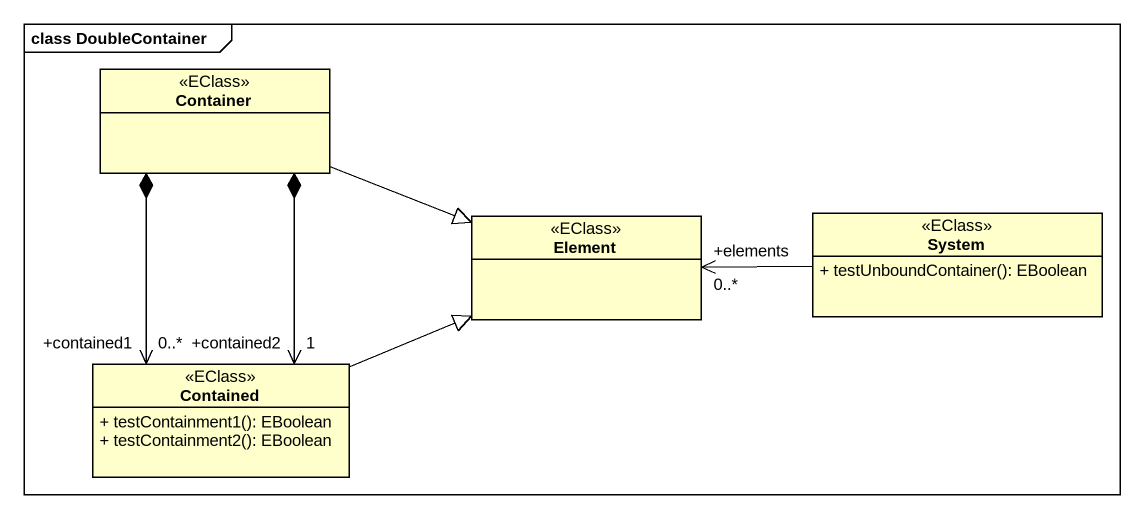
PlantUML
@startuml
mainframe class DoubleContainer
hide circle
hide empty members
skinparam classAttributeIconSize 0
class Container <<EClass>>
class Element <<EClass>>
class System <<EClass>> {
  + testUnboundContainer(): EBoolean
}
class Contained <<EClass>> {
  + testContainment1(): EBoolean
  + testContainment2(): EBoolean
}
Container -right-|> Element
Container *--> "+contained2\n1" Contained
Container *--> "+contained1\n0..*" Contained
System -left-> "+elements\n0..*" Element
Contained -right-|> Element
@enduml
